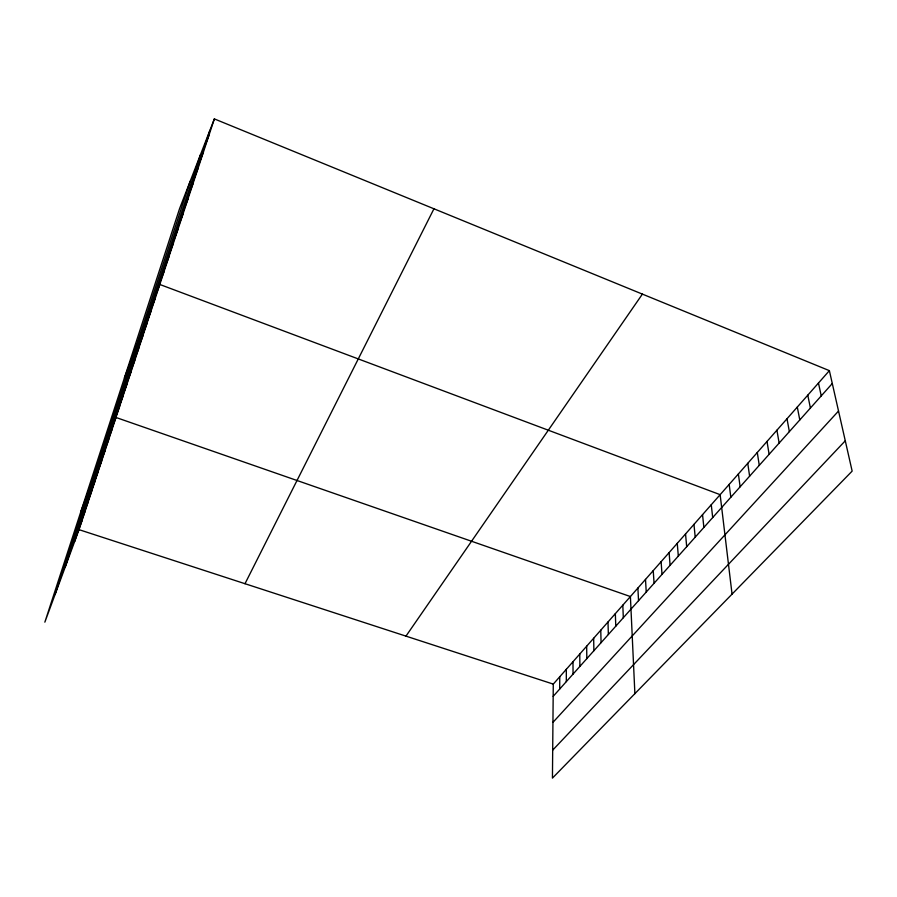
<?xml version="1.0" encoding="UTF-8"?>
<svg xmlns="http://www.w3.org/2000/svg" width="897" height="897" viewBox="0 0 897 897"><rect width="100%" height="100%" fill="white"/><g stroke="black" fill="none" stroke-linecap="round" stroke-linejoin="round"><path stroke-width="1.35" d="M566.321 681.619L566.321 669.297M559.694 689.053L559.75 676.764M829.377 370.652L553.281 684.108L552.44 778.103L852.15 471.116L829.377 370.652L214.349 118.897L179.591 208.586L44.85 622.17L79.026 529.656L214.349 118.897M55.053 594.543L190.164 181.306M65.167 567.196L200.468 154.721M74.597 541.653L209.943 130.267M83.959 513.207L88.422 501.165M80.786 522.85L85.237 510.819M77.669 532.336L82.109 520.316M100.688 462.359L105.184 450.26M97.224 472.887L101.709 460.8M93.815 483.236L98.3 471.16M90.474 493.406L94.947 481.33M87.188 503.396L91.651 491.332M118.774 407.373L123.304 395.274M115.085 418.574L119.615 406.476M80.943 511.368L115.982 417.475L630.4 596.55L634.885 693.65M107.808 440.707L112.316 428.609M104.209 451.628L108.716 439.53M134.225 360.426L138.755 348.361M130.256 372.49L134.785 360.415M126.354 384.342L130.884 372.255M122.53 395.958L127.06 383.871M150.898 309.734L155.428 297.759M146.603 322.785L151.133 310.777M142.399 335.579L146.929 323.548M138.273 348.114L142.802 336.072M164.297 268.999L168.815 257.114M159.744 282.858L164.263 270.928M124.414 377.929L159.801 284.472L720.134 494.662L732.053 594.128M173.704 240.43L178.2 228.623M168.95 254.86L173.457 243.009M188.561 195.254L193.034 183.605M183.504 210.638L187.989 198.921M178.548 225.685L183.044 213.923M199.011 163.478L203.462 151.952M193.73 179.535L198.192 167.952M204.415 147.063L208.844 135.615M244.993 583.712L433.946 208.788M405.96 636.13L642.398 294.115M553.169 696.364L832.293 383.512M552.933 722.377L838.527 411.039M552.687 750.15L845.277 440.797M79.026 529.656L553.281 684.108M818.468 383.03L821.237 395.891M807.782 395.162L810.406 408.034M797.298 407.07L799.788 419.942M787.005 418.742L789.36 431.625M776.914 430.201L779.145 443.084M767.013 441.447L769.11 454.319M757.292 452.48L759.266 465.352M747.75 463.323L749.612 476.172M738.377 473.964L740.126 486.802M729.171 484.402L730.82 497.241M711.265 504.742L712.689 517.558M702.542 514.654L703.876 527.447M693.964 524.386L695.209 537.157M685.543 533.95L686.687 546.699M677.257 543.347L678.323 556.084M669.117 552.586L670.093 565.301M661.111 561.679L662.008 574.372M653.24 570.615L654.059 583.285M645.504 579.406L646.232 592.042M637.89 588.051L638.541 600.665M622.81 605.172L623.314 617.741M615.342 613.649L615.779 626.184M607.998 621.991L608.357 634.493M600.766 630.187L601.068 642.667M593.657 638.26L593.892 650.717M586.66 646.21L586.829 658.622M579.776 654.025L579.888 666.415M572.992 661.728L573.048 674.073"/></g></svg>
